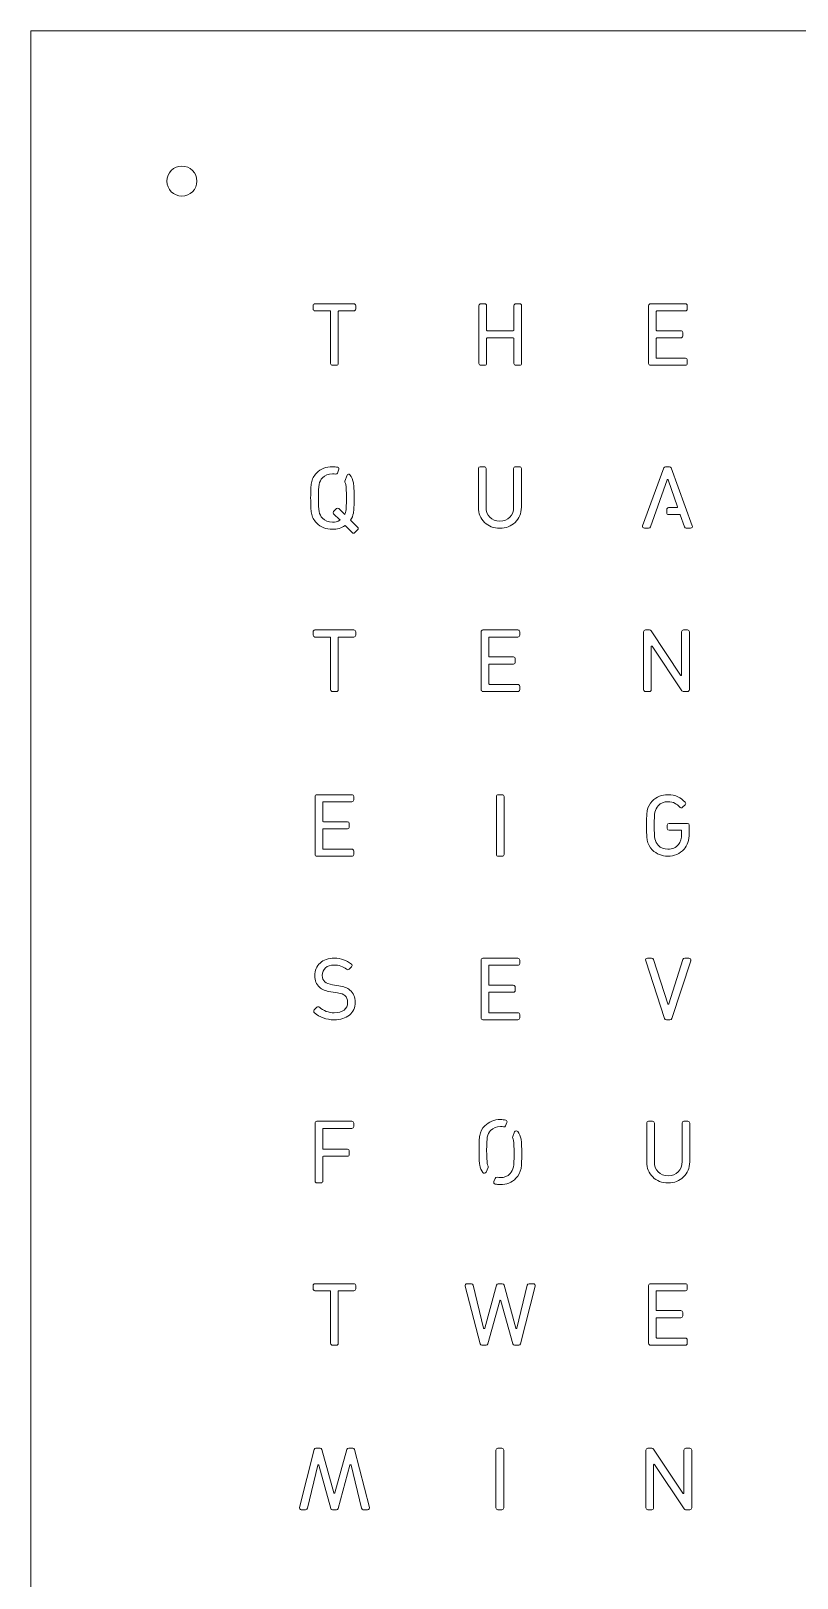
# Model space of a CAD drawing. Header units: millimetres. Extents: x 0 to 620, y 0 to 620.
# Drawn here: x 0 to 152.8, y 311.6 to 620 of the extents above; entities that cross this region are included whole.
import ezdxf

# ---------------------------------------------------------------- set-up
doc = ezdxf.new("R2010")
doc.units = ezdxf.units.MM
doc.header["$MEASUREMENT"] = 0
doc.layers.add('Layer 1', color=7, linetype='Continuous', lineweight=0)

# ---------------------------------------------------------------- blocks, each defined once
blk = doc.blocks.new('Block_5')
at = {"layer": 'Layer 1', "color": 250, "lineweight": 9, "true_color": 0x231f20}
blk.add_open_spline([(97.49, 553.34), (97.49, 553.34), (96.69, 553.34), (96.69, 553.34), (96.48, 553.34), (96.32, 553.5), (96.32, 553.71), (96.32, 553.71), (96.32, 558.71), (96.32, 558.71), (96.32, 558.77), (96.27, 558.81), (96.21, 558.81), (96.21, 558.81), (90.99, 558.81), (90.99, 558.81), (90.93, 558.81), (90.89, 558.77), (90.89, 558.71), (90.89, 558.71), (90.89, 553.71), (90.89, 553.71), (90.89, 553.5), (90.72, 553.34), (90.52, 553.34), (90.52, 553.34), (89.71, 553.34), (89.71, 553.34), (89.51, 553.34), (89.34, 553.5), (89.34, 553.71), (89.34, 553.71), (89.34, 565.23), (89.34, 565.23), (89.34, 565.44), (89.51, 565.6), (89.71, 565.6), (89.71, 565.6), (90.52, 565.6), (90.52, 565.6), (90.72, 565.6), (90.89, 565.44), (90.89, 565.23), (90.89, 565.23), (90.89, 560.33), (90.89, 560.33), (90.89, 560.27), (90.93, 560.23), (90.99, 560.23), (90.99, 560.23), (96.21, 560.23), (96.21, 560.23), (96.27, 560.23), (96.32, 560.27), (96.32, 560.33), (96.32, 560.33), (96.32, 565.23), (96.32, 565.23), (96.32, 565.44), (96.48, 565.6), (96.69, 565.6), (96.69, 565.6), (97.49, 565.6), (97.49, 565.6), (97.7, 565.6), (97.86, 565.44), (97.86, 565.23), (97.86, 565.23), (97.86, 553.71), (97.86, 553.71), (97.86, 553.5), (97.7, 553.34), (97.49, 553.34)], degree=3, knots=[0, 0, 0, 0, 1, 1, 1, 2, 2, 2, 3, 3, 3, 4, 4, 4, 5, 5, 5, 6, 6, 6, 7, 7, 7, 8, 8, 8, 9, 9, 9, 10, 10, 10, 11, 11, 11, 12, 12, 12, 13, 13, 13, 14, 14, 14, 15, 15, 15, 16, 16, 16, 17, 17, 17, 18, 18, 18, 19, 19, 19, 20, 20, 20, 21, 21, 21, 22, 22, 22, 23, 23, 23, 24, 24, 24, 24], dxfattribs=at)
blk = doc.blocks.new('Block_6')
at = {"layer": 'Layer 1', "color": 250, "lineweight": 9, "true_color": 0x231f20}
blk.add_open_spline([(130.53, 553.34), (130.53, 553.34), (123.55, 553.34), (123.55, 553.34), (123.35, 553.34), (123.18, 553.5), (123.18, 553.71), (123.18, 553.71), (123.18, 565.23), (123.18, 565.23), (123.18, 565.44), (123.35, 565.6), (123.55, 565.6), (123.55, 565.6), (130.53, 565.6), (130.53, 565.6), (130.73, 565.6), (130.9, 565.44), (130.9, 565.23), (130.9, 565.23), (130.9, 564.56), (130.9, 564.56), (130.9, 564.36), (130.73, 564.19), (130.53, 564.19), (130.53, 564.19), (124.83, 564.19), (124.83, 564.19), (124.78, 564.19), (124.73, 564.14), (124.73, 564.09), (124.73, 564.09), (124.73, 560.33), (124.73, 560.33), (124.73, 560.27), (124.78, 560.23), (124.83, 560.23), (124.83, 560.23), (129.62, 560.23), (129.62, 560.23), (129.82, 560.23), (129.99, 560.06), (129.99, 559.86), (129.99, 559.86), (129.99, 559.18), (129.99, 559.18), (129.99, 558.98), (129.82, 558.81), (129.62, 558.81), (129.62, 558.81), (124.83, 558.81), (124.83, 558.81), (124.78, 558.81), (124.73, 558.77), (124.73, 558.71), (124.73, 558.71), (124.73, 554.85), (124.73, 554.85), (124.73, 554.8), (124.78, 554.75), (124.83, 554.75), (124.83, 554.75), (130.53, 554.75), (130.53, 554.75), (130.73, 554.75), (130.9, 554.58), (130.9, 554.38), (130.9, 554.38), (130.9, 553.71), (130.9, 553.71), (130.9, 553.5), (130.73, 553.34), (130.53, 553.34)], degree=3, knots=[0, 0, 0, 0, 1, 1, 1, 2, 2, 2, 3, 3, 3, 4, 4, 4, 5, 5, 5, 6, 6, 6, 7, 7, 7, 8, 8, 8, 9, 9, 9, 10, 10, 10, 11, 11, 11, 12, 12, 12, 13, 13, 13, 14, 14, 14, 15, 15, 15, 16, 16, 16, 17, 17, 17, 18, 18, 18, 19, 19, 19, 20, 20, 20, 21, 21, 21, 22, 22, 22, 23, 23, 23, 24, 24, 24, 24], dxfattribs=at)
blk = doc.blocks.new('Block_18')
at = {"layer": 'Layer 1', "color": 250, "lineweight": 9, "true_color": 0x231f20}
blk.add_open_spline([(60.93, 553.34), (60.93, 553.34), (60.13, 553.34), (60.13, 553.34), (59.92, 553.34), (59.76, 553.5), (59.76, 553.71), (59.76, 553.71), (59.76, 564.09), (59.76, 564.09), (59.76, 564.14), (59.71, 564.19), (59.65, 564.19), (59.65, 564.19), (56.65, 564.19), (56.65, 564.19), (56.45, 564.19), (56.28, 564.36), (56.28, 564.56), (56.28, 564.56), (56.28, 565.23), (56.28, 565.23), (56.28, 565.44), (56.45, 565.6), (56.65, 565.6), (56.65, 565.6), (64.4, 565.6), (64.4, 565.6), (64.61, 565.6), (64.77, 565.44), (64.77, 565.23), (64.77, 565.23), (64.77, 564.56), (64.77, 564.56), (64.77, 564.36), (64.61, 564.19), (64.4, 564.19), (64.4, 564.19), (61.41, 564.19), (61.41, 564.19), (61.35, 564.19), (61.3, 564.14), (61.3, 564.09), (61.3, 564.09), (61.3, 553.71), (61.3, 553.71), (61.3, 553.5), (61.14, 553.34), (60.93, 553.34)], degree=3, knots=[0, 0, 0, 0, 1, 1, 1, 2, 2, 2, 3, 3, 3, 4, 4, 4, 5, 5, 5, 6, 6, 6, 7, 7, 7, 8, 8, 8, 9, 9, 9, 10, 10, 10, 11, 11, 11, 12, 12, 12, 13, 13, 13, 14, 14, 14, 15, 15, 15, 16, 16, 16, 16], dxfattribs=at)
blk = doc.blocks.new('Block_21')
at = {"layer": 'Layer 1', "color": 250, "lineweight": 9, "true_color": 0x231f20}
blk.add_open_spline([(97.12, 422.86), (97.12, 422.86), (90.14, 422.86), (90.14, 422.86), (89.94, 422.86), (89.77, 423.03), (89.77, 423.23), (89.77, 423.23), (89.77, 434.76), (89.77, 434.76), (89.77, 434.96), (89.94, 435.13), (90.14, 435.13), (90.14, 435.13), (97.12, 435.13), (97.12, 435.13), (97.32, 435.13), (97.49, 434.96), (97.49, 434.76), (97.49, 434.76), (97.49, 434.09), (97.49, 434.09), (97.49, 433.88), (97.32, 433.72), (97.12, 433.72), (97.12, 433.72), (91.42, 433.72), (91.42, 433.72), (91.37, 433.72), (91.32, 433.67), (91.32, 433.61), (91.32, 433.61), (91.32, 429.86), (91.32, 429.86), (91.32, 429.8), (91.37, 429.75), (91.42, 429.75), (91.42, 429.75), (96.21, 429.75), (96.21, 429.75), (96.41, 429.75), (96.58, 429.59), (96.58, 429.38), (96.58, 429.38), (96.58, 428.71), (96.58, 428.71), (96.58, 428.51), (96.41, 428.34), (96.21, 428.34), (96.21, 428.34), (91.42, 428.34), (91.42, 428.34), (91.37, 428.34), (91.32, 428.29), (91.32, 428.24), (91.32, 428.24), (91.32, 424.38), (91.32, 424.38), (91.32, 424.32), (91.37, 424.27), (91.42, 424.27), (91.42, 424.27), (97.12, 424.27), (97.12, 424.27), (97.32, 424.27), (97.49, 424.11), (97.49, 423.9), (97.49, 423.9), (97.49, 423.23), (97.49, 423.23), (97.49, 423.03), (97.32, 422.86), (97.12, 422.86)], degree=3, knots=[0, 0, 0, 0, 1, 1, 1, 2, 2, 2, 3, 3, 3, 4, 4, 4, 5, 5, 5, 6, 6, 6, 7, 7, 7, 8, 8, 8, 9, 9, 9, 10, 10, 10, 11, 11, 11, 12, 12, 12, 13, 13, 13, 14, 14, 14, 15, 15, 15, 16, 16, 16, 17, 17, 17, 18, 18, 18, 19, 19, 19, 20, 20, 20, 21, 21, 21, 22, 22, 22, 23, 23, 23, 24, 24, 24, 24], dxfattribs=at)
blk = doc.blocks.new('Block_22')
at = {"layer": 'Layer 1', "color": 250, "lineweight": 9, "true_color": 0x231f20}
for points, knots in [([(127.45, 422.86), (127.45, 422.86), (126.74, 422.86), (126.74, 422.86), (126.58, 422.86), (126.44, 422.97), (126.39, 423.12), (126.39, 423.12), (122.61, 434.64), (122.61, 434.64), (122.57, 434.76), (122.59, 434.88), (122.66, 434.98), (122.73, 435.07), (122.84, 435.13), (122.96, 435.13), (122.96, 435.13), (123.8, 435.13), (123.8, 435.13), (123.97, 435.13), (124.11, 435.02), (124.16, 434.87), (124.16, 434.87), (127, 426.03), (127, 426.03), (127.02, 425.96), (127.08, 425.96), (127.1, 425.96), (127.11, 425.96), (127.17, 425.96), (127.2, 426.03), (127.2, 426.03), (130.03, 434.87), (130.03, 434.87), (130.08, 435.02), (130.23, 435.13), (130.39, 435.13), (130.39, 435.13), (131.23, 435.13), (131.23, 435.13), (131.35, 435.13), (131.46, 435.07), (131.53, 434.98), (131.6, 434.88), (131.62, 434.76), (131.58, 434.64), (131.58, 434.64), (131.58, 434.64), (131.58, 434.64), (131.58, 434.64), (127.8, 423.12), (127.8, 423.12), (127.75, 422.97), (127.61, 422.86), (127.45, 422.86)], [0, 0, 0, 0, 1, 1, 1, 2, 2, 2, 3, 3, 3, 4, 4, 4, 5, 5, 5, 6, 6, 6, 7, 7, 7, 8, 8, 8, 9, 9, 9, 10, 10, 10, 11, 11, 11, 12, 12, 12, 13, 13, 13, 14, 14, 14, 15, 15, 15, 16, 16, 16, 17, 17, 17, 18, 18, 18, 18]), ([(131.46, 434.68), (131.46, 434.68), (131.46, 434.68), (131.46, 434.68), (131.46, 434.68), (131.46, 434.68), (131.46, 434.68)], [0, 0, 0, 0, 1, 1, 1, 2, 2, 2, 2])]:
    blk.add_open_spline(points, degree=3, knots=knots, dxfattribs=at)
blk = doc.blocks.new('Block_34')
at = {"layer": 'Layer 1', "color": 250, "lineweight": 9, "true_color": 0x231f20}
blk.add_open_spline([(60.46, 422.86), (58.87, 422.86), (57.54, 423.34), (56.5, 424.29), (56.43, 424.36), (56.39, 424.45), (56.39, 424.55), (56.38, 424.65), (56.42, 424.75), (56.49, 424.82), (56.49, 424.82), (57.03, 425.35), (57.03, 425.35), (57.16, 425.49), (57.39, 425.49), (57.53, 425.36), (58.34, 424.63), (59.33, 424.26), (60.5, 424.26), (61.32, 424.26), (61.98, 424.44), (62.45, 424.81), (62.92, 425.17), (63.15, 425.66), (63.15, 426.31), (63.15, 426.92), (62.97, 427.38), (62.63, 427.69), (62.35, 427.93), (61.86, 428.11), (61.15, 428.22), (61.15, 428.22), (59.78, 428.43), (59.78, 428.43), (58.82, 428.58), (58.06, 428.89), (57.54, 429.36), (56.92, 429.92), (56.6, 430.69), (56.6, 431.66), (56.6, 432.7), (56.96, 433.55), (57.66, 434.18), (58.37, 434.81), (59.32, 435.13), (60.51, 435.13), (61.83, 435.13), (62.97, 434.74), (63.91, 433.97), (64, 433.91), (64.04, 433.81), (64.05, 433.71), (64.05, 433.61), (64.01, 433.5), (63.94, 433.43), (63.94, 433.43), (63.46, 432.95), (63.46, 432.95), (63.33, 432.82), (63.11, 432.81), (62.97, 432.93), (62.28, 433.49), (61.44, 433.77), (60.46, 433.77), (59.73, 433.77), (59.14, 433.58), (58.73, 433.21), (58.31, 432.83), (58.11, 432.34), (58.11, 431.71), (58.11, 431.15), (58.27, 430.74), (58.61, 430.45), (58.95, 430.15), (59.46, 429.94), (60.12, 429.84), (60.12, 429.84), (61.41, 429.64), (61.41, 429.64), (62.39, 429.49), (63.14, 429.2), (63.63, 428.78), (64.32, 428.19), (64.67, 427.37), (64.67, 426.34), (64.67, 425.28), (64.28, 424.42), (63.51, 423.8), (62.75, 423.18), (61.73, 422.86), (60.46, 422.86)], degree=3, knots=[0, 0, 0, 0, 1, 1, 1, 2, 2, 2, 3, 3, 3, 4, 4, 4, 5, 5, 5, 6, 6, 6, 7, 7, 7, 8, 8, 8, 9, 9, 9, 10, 10, 10, 11, 11, 11, 12, 12, 12, 13, 13, 13, 14, 14, 14, 15, 15, 15, 16, 16, 16, 17, 17, 17, 18, 18, 18, 19, 19, 19, 20, 20, 20, 21, 21, 21, 22, 22, 22, 23, 23, 23, 24, 24, 24, 25, 25, 25, 26, 26, 26, 27, 27, 27, 28, 28, 28, 29, 29, 29, 30, 30, 30, 30], dxfattribs=at)
blk = doc.blocks.new('Block_38')
at = {"layer": 'Layer 1', "color": 250, "lineweight": 9, "true_color": 0x231f20}
blk.add_open_spline([(90.45, 392.25), (90.33, 392.25), (90.22, 392.31), (90.15, 392.41), (89.83, 392.84), (89.61, 393.34), (89.51, 393.9), (89.41, 394.41), (89.37, 395.37), (89.37, 396.84), (89.37, 398.31), (89.41, 399.27), (89.5, 399.78), (89.65, 400.53), (89.99, 401.18), (90.52, 401.71), (91.36, 402.54), (92.41, 402.97), (93.63, 402.97), (94, 402.97), (94.36, 402.93), (94.69, 402.85), (94.79, 402.83), (94.88, 402.76), (94.93, 402.67), (94.98, 402.57), (94.98, 402.46), (94.94, 402.36), (94.94, 402.36), (94.67, 401.73), (94.67, 401.73), (94.61, 401.56), (94.44, 401.47), (94.26, 401.51), (94.06, 401.56), (93.85, 401.58), (93.63, 401.58), (92.86, 401.58), (92.21, 401.31), (91.69, 400.77), (91.35, 400.43), (91.13, 399.99), (91.02, 399.46), (90.94, 399), (90.89, 398.12), (90.89, 396.84), (90.89, 395.56), (90.94, 394.67), (91.02, 394.21), (91.06, 394.03), (91.11, 393.85), (91.18, 393.69), (91.22, 393.6), (91.22, 393.5), (91.18, 393.41), (91.18, 393.41), (90.79, 392.48), (90.79, 392.48), (90.74, 392.35), (90.63, 392.27), (90.49, 392.26), (90.48, 392.25), (90.46, 392.25), (90.45, 392.25)], degree=3, knots=[0, 0, 0, 0, 1, 1, 1, 2, 2, 2, 3, 3, 3, 4, 4, 4, 5, 5, 5, 6, 6, 6, 7, 7, 7, 8, 8, 8, 9, 9, 9, 10, 10, 10, 11, 11, 11, 12, 12, 12, 13, 13, 13, 14, 14, 14, 15, 15, 15, 16, 16, 16, 17, 17, 17, 18, 18, 18, 19, 19, 19, 20, 20, 20, 21, 21, 21, 21], dxfattribs=at)
blk = doc.blocks.new('Block_39')
at = {"layer": 'Layer 1', "color": 250, "lineweight": 9, "true_color": 0x231f20}
blk.add_open_spline([(93.63, 390), (93.26, 390), (92.9, 390.04), (92.57, 390.12), (92.47, 390.14), (92.38, 390.21), (92.33, 390.3), (92.28, 390.4), (92.28, 390.51), (92.32, 390.61), (92.32, 390.61), (92.58, 391.25), (92.58, 391.25), (92.65, 391.41), (92.83, 391.5), (93, 391.46), (93.2, 391.41), (93.41, 391.39), (93.63, 391.39), (94.4, 391.39), (95.05, 391.66), (95.57, 392.2), (95.91, 392.54), (96.13, 392.98), (96.23, 393.51), (96.32, 393.97), (96.36, 394.85), (96.36, 396.13), (96.36, 397.41), (96.32, 398.3), (96.23, 398.76), (96.2, 398.94), (96.15, 399.12), (96.08, 399.28), (96.04, 399.37), (96.04, 399.47), (96.08, 399.56), (96.08, 399.56), (96.47, 400.49), (96.47, 400.49), (96.52, 400.62), (96.63, 400.7), (96.77, 400.71), (96.9, 400.73), (97.03, 400.67), (97.11, 400.56), (97.43, 400.13), (97.64, 399.63), (97.75, 399.08), (97.75, 399.07), (97.75, 399.07), (97.75, 399.07), (97.84, 398.57), (97.89, 397.58), (97.89, 396.13), (97.89, 394.68), (97.84, 393.7), (97.75, 393.19), (97.61, 392.44), (97.26, 391.79), (96.74, 391.27), (95.9, 390.43), (94.85, 390), (93.63, 390)], degree=3, knots=[0, 0, 0, 0, 1, 1, 1, 2, 2, 2, 3, 3, 3, 4, 4, 4, 5, 5, 5, 6, 6, 6, 7, 7, 7, 8, 8, 8, 9, 9, 9, 10, 10, 10, 11, 11, 11, 12, 12, 12, 13, 13, 13, 14, 14, 14, 15, 15, 15, 16, 16, 16, 17, 17, 17, 18, 18, 18, 19, 19, 19, 20, 20, 20, 21, 21, 21, 21], dxfattribs=at)
blk = doc.blocks.new('Block_37')
at = {"layer": 'Layer 1'}
for name in ['Block_38', 'Block_39']:
    blk.add_blockref(name, (0, 0), dxfattribs=at)
blk = doc.blocks.new('Block_40')
at = {"layer": 'Layer 1', "color": 250, "lineweight": 9, "true_color": 0x231f20}
blk.add_open_spline([(127.09, 390.35), (125.85, 390.35), (124.82, 390.75), (124.02, 391.52), (123.22, 392.29), (122.81, 393.3), (122.81, 394.51), (122.81, 394.51), (122.81, 402.25), (122.81, 402.25), (122.81, 402.45), (122.97, 402.62), (123.18, 402.62), (123.18, 402.62), (123.98, 402.62), (123.98, 402.62), (124.18, 402.62), (124.34, 402.45), (124.34, 402.25), (124.34, 402.25), (124.34, 394.61), (124.34, 394.61), (124.34, 393.75), (124.6, 393.05), (125.09, 392.53), (125.59, 392.02), (126.26, 391.75), (127.09, 391.75), (127.91, 391.75), (128.59, 392.02), (129.09, 392.53), (129.59, 393.05), (129.85, 393.75), (129.85, 394.61), (129.85, 394.61), (129.85, 402.25), (129.85, 402.25), (129.85, 402.45), (130.01, 402.62), (130.21, 402.62), (130.21, 402.62), (131.01, 402.62), (131.01, 402.62), (131.22, 402.62), (131.38, 402.45), (131.38, 402.25), (131.38, 402.25), (131.38, 394.51), (131.38, 394.51), (131.38, 393.3), (130.97, 392.29), (130.16, 391.52), (129.35, 390.75), (128.32, 390.35), (127.09, 390.35)], degree=3, knots=[0, 0, 0, 0, 1, 1, 1, 2, 2, 2, 3, 3, 3, 4, 4, 4, 5, 5, 5, 6, 6, 6, 7, 7, 7, 8, 8, 8, 9, 9, 9, 10, 10, 10, 11, 11, 11, 12, 12, 12, 13, 13, 13, 14, 14, 14, 15, 15, 15, 16, 16, 16, 17, 17, 17, 18, 18, 18, 18], dxfattribs=at)
blk = doc.blocks.new('Block_52')
at = {"layer": 'Layer 1', "color": 250, "lineweight": 9, "true_color": 0x231f20}
blk.add_open_spline([(57.85, 390.35), (57.85, 390.35), (57.04, 390.35), (57.04, 390.35), (56.84, 390.35), (56.67, 390.52), (56.67, 390.72), (56.67, 390.72), (56.67, 402.25), (56.67, 402.25), (56.67, 402.45), (56.84, 402.62), (57.04, 402.62), (57.04, 402.62), (64.02, 402.62), (64.02, 402.62), (64.22, 402.62), (64.39, 402.45), (64.39, 402.25), (64.39, 402.25), (64.39, 401.58), (64.39, 401.58), (64.39, 401.37), (64.22, 401.21), (64.02, 401.21), (64.02, 401.21), (58.32, 401.21), (58.32, 401.21), (58.26, 401.21), (58.22, 401.16), (58.22, 401.1), (58.22, 401.1), (58.22, 397.16), (58.22, 397.16), (58.22, 397.1), (58.26, 397.06), (58.32, 397.06), (58.32, 397.06), (63.11, 397.06), (63.11, 397.06), (63.31, 397.06), (63.48, 396.89), (63.48, 396.69), (63.48, 396.69), (63.48, 396.02), (63.48, 396.02), (63.48, 395.81), (63.31, 395.65), (63.11, 395.65), (63.11, 395.65), (58.32, 395.65), (58.32, 395.65), (58.26, 395.65), (58.22, 395.6), (58.22, 395.54), (58.22, 395.54), (58.22, 390.72), (58.22, 390.72), (58.22, 390.52), (58.05, 390.35), (57.85, 390.35)], degree=3, knots=[0, 0, 0, 0, 1, 1, 1, 2, 2, 2, 3, 3, 3, 4, 4, 4, 5, 5, 5, 6, 6, 6, 7, 7, 7, 8, 8, 8, 9, 9, 9, 10, 10, 10, 11, 11, 11, 12, 12, 12, 13, 13, 13, 14, 14, 14, 15, 15, 15, 16, 16, 16, 17, 17, 17, 18, 18, 18, 19, 19, 19, 20, 20, 20, 20], dxfattribs=at)
blk = doc.blocks.new('Block_55')
at = {"layer": 'Layer 1', "color": 250, "lineweight": 9, "true_color": 0x231f20}
blk.add_open_spline([(97.28, 357.98), (97.28, 357.98), (96.45, 357.98), (96.45, 357.98), (96.28, 357.98), (96.13, 358.09), (96.09, 358.25), (96.09, 358.25), (93.7, 366.86), (93.7, 366.86), (93.68, 366.93), (93.62, 366.93), (93.6, 366.93), (93.58, 366.93), (93.52, 366.93), (93.5, 366.86), (93.5, 366.86), (91.11, 358.25), (91.11, 358.25), (91.07, 358.09), (90.92, 357.98), (90.76, 357.98), (90.76, 357.98), (89.93, 357.98), (89.93, 357.98), (89.76, 357.98), (89.61, 358.09), (89.57, 358.26), (89.57, 358.26), (86.62, 369.78), (86.62, 369.78), (86.59, 369.89), (86.62, 370.01), (86.69, 370.1), (86.76, 370.19), (86.87, 370.24), (86.98, 370.24), (86.98, 370.24), (87.85, 370.24), (87.85, 370.24), (88.02, 370.24), (88.17, 370.13), (88.21, 369.96), (88.21, 369.96), (90.29, 361.36), (90.29, 361.36), (90.31, 361.29), (90.37, 361.28), (90.4, 361.28), (90.42, 361.28), (90.48, 361.29), (90.5, 361.36), (90.5, 361.36), (92.85, 369.97), (92.85, 369.97), (92.9, 370.13), (93.04, 370.24), (93.21, 370.24), (93.21, 370.24), (93.99, 370.24), (93.99, 370.24), (94.16, 370.24), (94.31, 370.13), (94.35, 369.97), (94.35, 369.97), (96.71, 361.36), (96.71, 361.36), (96.73, 361.29), (96.8, 361.28), (96.81, 361.28), (96.83, 361.28), (96.89, 361.29), (96.91, 361.36), (96.91, 361.36), (98.99, 369.96), (98.99, 369.96), (99.03, 370.13), (99.18, 370.24), (99.35, 370.24), (99.35, 370.24), (100.22, 370.24), (100.22, 370.24), (100.34, 370.24), (100.44, 370.19), (100.52, 370.1), (100.59, 370.01), (100.61, 369.89), (100.58, 369.78), (100.58, 369.78), (97.64, 358.26), (97.64, 358.26), (97.59, 358.09), (97.45, 357.98), (97.28, 357.98)], degree=3, knots=[0, 0, 0, 0, 1, 1, 1, 2, 2, 2, 3, 3, 3, 4, 4, 4, 5, 5, 5, 6, 6, 6, 7, 7, 7, 8, 8, 8, 9, 9, 9, 10, 10, 10, 11, 11, 11, 12, 12, 12, 13, 13, 13, 14, 14, 14, 15, 15, 15, 16, 16, 16, 17, 17, 17, 18, 18, 18, 19, 19, 19, 20, 20, 20, 21, 21, 21, 22, 22, 22, 23, 23, 23, 24, 24, 24, 25, 25, 25, 26, 26, 26, 27, 27, 27, 28, 28, 28, 29, 29, 29, 30, 30, 30, 31, 31, 31, 31], dxfattribs=at)
blk = doc.blocks.new('Block_56')
at = {"layer": 'Layer 1', "color": 250, "lineweight": 9, "true_color": 0x231f20}
blk.add_open_spline([(130.53, 357.98), (130.53, 357.98), (123.55, 357.98), (123.55, 357.98), (123.35, 357.98), (123.18, 358.15), (123.18, 358.35), (123.18, 358.35), (123.18, 369.87), (123.18, 369.87), (123.18, 370.08), (123.35, 370.24), (123.55, 370.24), (123.55, 370.24), (130.53, 370.24), (130.53, 370.24), (130.73, 370.24), (130.9, 370.08), (130.9, 369.87), (130.9, 369.87), (130.9, 369.2), (130.9, 369.2), (130.9, 369), (130.73, 368.83), (130.53, 368.83), (130.53, 368.83), (124.83, 368.83), (124.83, 368.83), (124.78, 368.83), (124.73, 368.79), (124.73, 368.73), (124.73, 368.73), (124.73, 364.97), (124.73, 364.97), (124.73, 364.91), (124.78, 364.87), (124.83, 364.87), (124.83, 364.87), (129.62, 364.87), (129.62, 364.87), (129.82, 364.87), (129.99, 364.7), (129.99, 364.5), (129.99, 364.5), (129.99, 363.83), (129.99, 363.83), (129.99, 363.62), (129.82, 363.46), (129.62, 363.46), (129.62, 363.46), (124.83, 363.46), (124.83, 363.46), (124.78, 363.46), (124.73, 363.41), (124.73, 363.35), (124.73, 363.35), (124.73, 359.49), (124.73, 359.49), (124.73, 359.44), (124.78, 359.39), (124.83, 359.39), (124.83, 359.39), (130.53, 359.39), (130.53, 359.39), (130.73, 359.39), (130.9, 359.22), (130.9, 359.02), (130.9, 359.02), (130.9, 358.35), (130.9, 358.35), (130.9, 358.15), (130.73, 357.98), (130.53, 357.98)], degree=3, knots=[0, 0, 0, 0, 1, 1, 1, 2, 2, 2, 3, 3, 3, 4, 4, 4, 5, 5, 5, 6, 6, 6, 7, 7, 7, 8, 8, 8, 9, 9, 9, 10, 10, 10, 11, 11, 11, 12, 12, 12, 13, 13, 13, 14, 14, 14, 15, 15, 15, 16, 16, 16, 17, 17, 17, 18, 18, 18, 19, 19, 19, 20, 20, 20, 21, 21, 21, 22, 22, 22, 23, 23, 23, 24, 24, 24, 24], dxfattribs=at)
blk = doc.blocks.new('Block_68')
at = {"layer": 'Layer 1', "color": 250, "lineweight": 9, "true_color": 0x231f20}
blk.add_open_spline([(60.93, 357.98), (60.93, 357.98), (60.13, 357.98), (60.13, 357.98), (59.92, 357.98), (59.76, 358.15), (59.76, 358.35), (59.76, 358.35), (59.76, 368.73), (59.76, 368.73), (59.76, 368.79), (59.71, 368.83), (59.65, 368.83), (59.65, 368.83), (56.65, 368.83), (56.65, 368.83), (56.45, 368.83), (56.28, 369), (56.28, 369.2), (56.28, 369.2), (56.28, 369.87), (56.28, 369.87), (56.28, 370.08), (56.45, 370.24), (56.65, 370.24), (56.65, 370.24), (64.4, 370.24), (64.4, 370.24), (64.61, 370.24), (64.77, 370.08), (64.77, 369.87), (64.77, 369.87), (64.77, 369.2), (64.77, 369.2), (64.77, 369), (64.61, 368.83), (64.4, 368.83), (64.4, 368.83), (61.41, 368.83), (61.41, 368.83), (61.35, 368.83), (61.3, 368.79), (61.3, 368.73), (61.3, 368.73), (61.3, 358.35), (61.3, 358.35), (61.3, 358.15), (61.14, 357.98), (60.93, 357.98)], degree=3, knots=[0, 0, 0, 0, 1, 1, 1, 2, 2, 2, 3, 3, 3, 4, 4, 4, 5, 5, 5, 6, 6, 6, 7, 7, 7, 8, 8, 8, 9, 9, 9, 10, 10, 10, 11, 11, 11, 12, 12, 12, 13, 13, 13, 14, 14, 14, 15, 15, 15, 16, 16, 16, 16], dxfattribs=at)
blk = doc.blocks.new('Block_87')
at = {"layer": 'Layer 1', "color": 250, "lineweight": 9, "true_color": 0x231f20}
blk.add_open_spline([(93.93, 325.18), (93.93, 325.18), (93.12, 325.18), (93.12, 325.18), (92.92, 325.18), (92.75, 325.35), (92.75, 325.55), (92.75, 325.55), (92.75, 337.08), (92.75, 337.08), (92.75, 337.28), (92.92, 337.45), (93.12, 337.45), (93.12, 337.45), (93.93, 337.45), (93.93, 337.45), (94.13, 337.45), (94.3, 337.28), (94.3, 337.08), (94.3, 337.08), (94.3, 325.55), (94.3, 325.55), (94.3, 325.35), (94.13, 325.18), (93.93, 325.18)], degree=3, knots=[0, 0, 0, 0, 1, 1, 1, 2, 2, 2, 3, 3, 3, 4, 4, 4, 5, 5, 5, 6, 6, 6, 7, 7, 7, 8, 8, 8, 8], dxfattribs=at)
blk = doc.blocks.new('Block_88')
at = {"layer": 'Layer 1', "color": 250, "lineweight": 9, "true_color": 0x231f20}
blk.add_open_spline([(131.41, 325.18), (131.41, 325.18), (130.56, 325.18), (130.56, 325.18), (130.43, 325.18), (130.32, 325.25), (130.25, 325.35), (130.25, 325.35), (124.38, 334.21), (124.38, 334.21), (124.34, 334.27), (124.28, 334.26), (124.27, 334.25), (124.25, 334.25), (124.19, 334.22), (124.19, 334.15), (124.19, 334.15), (124.19, 325.55), (124.19, 325.55), (124.19, 325.35), (124.03, 325.18), (123.82, 325.18), (123.82, 325.18), (123.02, 325.18), (123.02, 325.18), (122.81, 325.18), (122.65, 325.35), (122.65, 325.55), (122.65, 325.55), (122.65, 337.08), (122.65, 337.08), (122.65, 337.28), (122.81, 337.45), (123.02, 337.45), (123.02, 337.45), (123.86, 337.45), (123.86, 337.45), (123.99, 337.45), (124.1, 337.39), (124.17, 337.28), (124.17, 337.28), (130.04, 328.46), (130.04, 328.46), (130.08, 328.39), (130.14, 328.41), (130.16, 328.41), (130.17, 328.42), (130.23, 328.44), (130.23, 328.51), (130.23, 328.51), (130.23, 337.08), (130.23, 337.08), (130.23, 337.28), (130.4, 337.45), (130.6, 337.45), (130.6, 337.45), (131.41, 337.45), (131.41, 337.45), (131.61, 337.45), (131.78, 337.28), (131.78, 337.08), (131.78, 337.08), (131.78, 325.55), (131.78, 325.55), (131.78, 325.35), (131.61, 325.18), (131.41, 325.18)], degree=3, knots=[0, 0, 0, 0, 1, 1, 1, 2, 2, 2, 3, 3, 3, 4, 4, 4, 5, 5, 5, 6, 6, 6, 7, 7, 7, 8, 8, 8, 9, 9, 9, 10, 10, 10, 11, 11, 11, 12, 12, 12, 13, 13, 13, 14, 14, 14, 15, 15, 15, 16, 16, 16, 17, 17, 17, 18, 18, 18, 19, 19, 19, 20, 20, 20, 21, 21, 21, 22, 22, 22, 22], dxfattribs=at)
blk = doc.blocks.new('Block_104')
at = {"layer": 'Layer 1', "color": 250, "lineweight": 9, "true_color": 0x231f20}
blk.add_open_spline([(67.15, 325.18), (67.15, 325.18), (66.28, 325.18), (66.28, 325.18), (66.11, 325.18), (65.96, 325.3), (65.92, 325.47), (65.92, 325.47), (63.84, 334.06), (63.84, 334.06), (63.82, 334.14), (63.75, 334.14), (63.73, 334.14), (63.71, 334.14), (63.65, 334.14), (63.63, 334.07), (63.63, 334.07), (61.28, 325.46), (61.28, 325.46), (61.23, 325.3), (61.09, 325.18), (60.92, 325.18), (60.92, 325.18), (60.14, 325.18), (60.14, 325.18), (59.97, 325.18), (59.82, 325.3), (59.78, 325.46), (59.78, 325.46), (57.43, 334.07), (57.43, 334.07), (57.41, 334.14), (57.34, 334.15), (57.32, 334.14), (57.3, 334.14), (57.24, 334.14), (57.22, 334.06), (57.22, 334.06), (55.14, 325.47), (55.14, 325.47), (55.1, 325.3), (54.95, 325.18), (54.78, 325.18), (54.78, 325.18), (53.91, 325.18), (53.91, 325.18), (53.79, 325.18), (53.69, 325.24), (53.62, 325.33), (53.55, 325.42), (53.52, 325.53), (53.55, 325.65), (53.55, 325.65), (56.5, 337.17), (56.5, 337.17), (56.54, 337.33), (56.68, 337.45), (56.85, 337.45), (56.85, 337.45), (57.69, 337.45), (57.69, 337.45), (57.85, 337.45), (58, 337.34), (58.04, 337.18), (58.04, 337.18), (60.43, 328.57), (60.43, 328.57), (60.45, 328.5), (60.51, 328.49), (60.53, 328.49), (60.55, 328.49), (60.61, 328.5), (60.63, 328.57), (60.63, 328.57), (63.02, 337.18), (63.02, 337.18), (63.06, 337.34), (63.21, 337.45), (63.37, 337.45), (63.37, 337.45), (64.2, 337.45), (64.2, 337.45), (64.37, 337.45), (64.52, 337.33), (64.56, 337.17), (64.56, 337.17), (67.51, 325.65), (67.51, 325.65), (67.54, 325.53), (67.51, 325.42), (67.44, 325.33), (67.37, 325.24), (67.27, 325.18), (67.15, 325.18)], degree=3, knots=[0, 0, 0, 0, 1, 1, 1, 2, 2, 2, 3, 3, 3, 4, 4, 4, 5, 5, 5, 6, 6, 6, 7, 7, 7, 8, 8, 8, 9, 9, 9, 10, 10, 10, 11, 11, 11, 12, 12, 12, 13, 13, 13, 14, 14, 14, 15, 15, 15, 16, 16, 16, 17, 17, 17, 18, 18, 18, 19, 19, 19, 20, 20, 20, 21, 21, 21, 22, 22, 22, 23, 23, 23, 24, 24, 24, 25, 25, 25, 26, 26, 26, 27, 27, 27, 28, 28, 28, 29, 29, 29, 30, 30, 30, 31, 31, 31, 31], dxfattribs=at)
blk = doc.blocks.new('Block_107')
at = {"layer": 'Layer 1', "color": 250, "lineweight": 9, "true_color": 0x231f20}
blk.add_open_spline([(93.51, 520.87), (92.28, 520.87), (91.25, 521.26), (90.45, 522.03), (89.64, 522.81), (89.24, 523.81), (89.24, 525.03), (89.24, 525.03), (89.24, 532.76), (89.24, 532.76), (89.24, 532.97), (89.4, 533.13), (89.6, 533.13), (89.6, 533.13), (90.4, 533.13), (90.4, 533.13), (90.61, 533.13), (90.77, 532.97), (90.77, 532.76), (90.77, 532.76), (90.77, 525.13), (90.77, 525.13), (90.77, 524.26), (91.02, 523.56), (91.52, 523.05), (92.02, 522.53), (92.69, 522.27), (93.51, 522.27), (94.34, 522.27), (95.02, 522.53), (95.52, 523.05), (96.02, 523.56), (96.27, 524.26), (96.27, 525.13), (96.27, 525.13), (96.27, 532.76), (96.27, 532.76), (96.27, 532.97), (96.44, 533.13), (96.64, 533.13), (96.64, 533.13), (97.44, 533.13), (97.44, 533.13), (97.64, 533.13), (97.81, 532.97), (97.81, 532.76), (97.81, 532.76), (97.81, 525.03), (97.81, 525.03), (97.81, 523.81), (97.4, 522.81), (96.59, 522.03), (95.78, 521.26), (94.75, 520.87), (93.51, 520.87)], degree=3, knots=[0, 0, 0, 0, 1, 1, 1, 2, 2, 2, 3, 3, 3, 4, 4, 4, 5, 5, 5, 6, 6, 6, 7, 7, 7, 8, 8, 8, 9, 9, 9, 10, 10, 10, 11, 11, 11, 12, 12, 12, 13, 13, 13, 14, 14, 14, 15, 15, 15, 16, 16, 16, 17, 17, 17, 18, 18, 18, 18], dxfattribs=at)
blk = doc.blocks.new('Block_108')
at = {"layer": 'Layer 1', "color": 250, "lineweight": 9, "true_color": 0x231f20}
blk.add_open_spline([(131.55, 520.87), (131.55, 520.87), (130.7, 520.87), (130.7, 520.87), (130.54, 520.87), (130.4, 520.97), (130.35, 521.11), (130.35, 521.11), (129.5, 523.51), (129.5, 523.51), (129.49, 523.55), (129.45, 523.58), (129.4, 523.58), (129.4, 523.58), (127.19, 523.58), (127.19, 523.58), (127.09, 523.58), (126.99, 523.62), (126.92, 523.69), (126.85, 523.76), (126.82, 523.85), (126.82, 523.95), (126.82, 523.95), (126.82, 524.59), (126.82, 524.59), (126.82, 524.79), (126.99, 524.96), (127.19, 524.96), (127.19, 524.96), (128.86, 524.96), (128.86, 524.96), (128.9, 524.96), (128.93, 524.97), (128.95, 525), (128.97, 525.03), (128.97, 525.06), (128.96, 525.1), (128.96, 525.1), (127.07, 530.48), (127.07, 530.48), (127.05, 530.55), (126.98, 530.56), (126.97, 530.55), (126.95, 530.55), (126.9, 530.55), (126.87, 530.48), (126.87, 530.48), (123.55, 521.11), (123.55, 521.11), (123.49, 520.96), (123.35, 520.87), (123.2, 520.87), (123.2, 520.87), (122.34, 520.87), (122.34, 520.87), (122.22, 520.87), (122.11, 520.93), (122.04, 521.02), (121.97, 521.12), (121.95, 521.25), (121.99, 521.36), (121.99, 521.36), (126.24, 532.89), (126.24, 532.89), (126.29, 533.03), (126.43, 533.13), (126.58, 533.13), (126.58, 533.13), (127.33, 533.13), (127.33, 533.13), (127.48, 533.13), (127.62, 533.03), (127.68, 532.89), (127.68, 532.89), (131.9, 521.36), (131.9, 521.36), (131.94, 521.25), (131.93, 521.12), (131.86, 521.02), (131.79, 520.93), (131.68, 520.87), (131.55, 520.87)], degree=3, knots=[0, 0, 0, 0, 1, 1, 1, 2, 2, 2, 3, 3, 3, 4, 4, 4, 5, 5, 5, 6, 6, 6, 7, 7, 7, 8, 8, 8, 9, 9, 9, 10, 10, 10, 11, 11, 11, 12, 12, 12, 13, 13, 13, 14, 14, 14, 15, 15, 15, 16, 16, 16, 17, 17, 17, 18, 18, 18, 19, 19, 19, 20, 20, 20, 21, 21, 21, 22, 22, 22, 23, 23, 23, 24, 24, 24, 25, 25, 25, 26, 26, 26, 27, 27, 27, 27], dxfattribs=at)
blk = doc.blocks.new('Block_122')
at = {"layer": 'Layer 1', "color": 250, "lineweight": 9, "true_color": 0x231f20}
blk.add_open_spline([(64.34, 519.87), (64.26, 519.87), (64.19, 519.89), (64.13, 519.95), (64.13, 519.95), (62.69, 521.4), (62.69, 521.4), (62.68, 521.41), (62.66, 521.41), (62.65, 521.4), (61.92, 520.9), (61.07, 520.64), (60.13, 520.64), (58.88, 520.64), (57.82, 521.07), (56.96, 521.93), (56.43, 522.46), (56.08, 523.12), (55.93, 523.89), (55.84, 524.4), (55.79, 525.41), (55.79, 526.89), (55.79, 528.36), (55.84, 529.37), (55.93, 529.88), (56.08, 530.65), (56.43, 531.31), (56.96, 531.84), (57.82, 532.7), (58.88, 533.13), (60.13, 533.13), (60.5, 533.13), (60.87, 533.09), (61.22, 533.01), (61.3, 532.99), (61.37, 532.94), (61.41, 532.86), (61.45, 532.79), (61.45, 532.7), (61.42, 532.62), (61.42, 532.62), (61.12, 531.83), (61.12, 531.83), (61.07, 531.69), (60.93, 531.61), (60.78, 531.65), (60.57, 531.69), (60.35, 531.72), (60.13, 531.72), (59.35, 531.72), (58.68, 531.44), (58.15, 530.9), (57.81, 530.55), (57.58, 530.1), (57.47, 529.56), (57.38, 529.09), (57.34, 528.19), (57.34, 526.89), (57.34, 525.58), (57.38, 524.68), (57.47, 524.21), (57.58, 523.68), (57.8, 523.23), (58.15, 522.87), (58.68, 522.33), (59.35, 522.05), (60.13, 522.05), (60.67, 522.05), (61.16, 522.19), (61.58, 522.45), (61.58, 522.45), (61.68, 522.59), (61.68, 522.59), (61.68, 522.59), (61.58, 522.5), (61.58, 522.5), (61.58, 522.5), (60.33, 523.75), (60.33, 523.75), (60.22, 523.87), (60.22, 524.05), (60.33, 524.17), (60.33, 524.17), (60.96, 524.8), (60.96, 524.8), (61.08, 524.92), (61.27, 524.92), (61.38, 524.8), (61.38, 524.8), (62.56, 523.63), (62.56, 523.63), (62.59, 523.62), (62.6, 523.62), (62.61, 523.64), (62.69, 523.82), (62.74, 524.01), (62.78, 524.21), (62.87, 524.68), (62.92, 525.58), (62.92, 526.89), (62.92, 528.19), (62.87, 529.09), (62.78, 529.56), (62.75, 529.72), (62.7, 529.89), (62.63, 530.06), (62.61, 530.13), (62.61, 530.2), (62.63, 530.27), (62.63, 530.27), (63.08, 531.44), (63.08, 531.44), (63.11, 531.54), (63.2, 531.61), (63.31, 531.62), (63.41, 531.64), (63.52, 531.6), (63.59, 531.51), (63.96, 531.04), (64.21, 530.5), (64.33, 529.88), (64.42, 529.37), (64.46, 528.36), (64.46, 526.89), (64.46, 525.41), (64.42, 524.4), (64.33, 523.89), (64.22, 523.37), (64.03, 522.89), (63.74, 522.47), (63.74, 522.46), (63.74, 522.45), (63.75, 522.44), (63.75, 522.44), (65.18, 521), (65.18, 521), (65.24, 520.95), (65.27, 520.87), (65.27, 520.79), (65.27, 520.71), (65.24, 520.64), (65.18, 520.58), (65.18, 520.58), (64.55, 519.95), (64.55, 519.95), (64.49, 519.89), (64.42, 519.87), (64.34, 519.87)], degree=3, knots=[0, 0, 0, 0, 1, 1, 1, 2, 2, 2, 3, 3, 3, 4, 4, 4, 5, 5, 5, 6, 6, 6, 7, 7, 7, 8, 8, 8, 9, 9, 9, 10, 10, 10, 11, 11, 11, 12, 12, 12, 13, 13, 13, 14, 14, 14, 15, 15, 15, 16, 16, 16, 17, 17, 17, 18, 18, 18, 19, 19, 19, 20, 20, 20, 21, 21, 21, 22, 22, 22, 23, 23, 23, 24, 24, 24, 25, 25, 25, 26, 26, 26, 27, 27, 27, 28, 28, 28, 29, 29, 29, 30, 30, 30, 31, 31, 31, 32, 32, 32, 33, 33, 33, 34, 34, 34, 35, 35, 35, 36, 36, 36, 37, 37, 37, 38, 38, 38, 39, 39, 39, 40, 40, 40, 41, 41, 41, 42, 42, 42, 43, 43, 43, 44, 44, 44, 45, 45, 45, 46, 46, 46, 47, 47, 47, 48, 48, 48, 49, 49, 49, 49], dxfattribs=at)
blk = doc.blocks.new('Block_125')
at = {"layer": 'Layer 1', "color": 250, "lineweight": 9, "true_color": 0x231f20}
blk.add_open_spline([(97.13, 488.3), (97.13, 488.3), (90.16, 488.3), (90.16, 488.3), (89.95, 488.3), (89.79, 488.47), (89.79, 488.67), (89.79, 488.67), (89.79, 500.2), (89.79, 500.2), (89.79, 500.4), (89.95, 500.57), (90.16, 500.57), (90.16, 500.57), (97.13, 500.57), (97.13, 500.57), (97.34, 500.57), (97.5, 500.4), (97.5, 500.2), (97.5, 500.2), (97.5, 499.52), (97.5, 499.52), (97.5, 499.32), (97.34, 499.16), (97.13, 499.16), (97.13, 499.16), (91.44, 499.16), (91.44, 499.16), (91.38, 499.16), (91.33, 499.11), (91.33, 499.05), (91.33, 499.05), (91.33, 495.29), (91.33, 495.29), (91.33, 495.24), (91.38, 495.19), (91.44, 495.19), (91.44, 495.19), (96.22, 495.19), (96.22, 495.19), (96.43, 495.19), (96.59, 495.02), (96.59, 494.82), (96.59, 494.82), (96.59, 494.15), (96.59, 494.15), (96.59, 493.94), (96.43, 493.78), (96.22, 493.78), (96.22, 493.78), (91.44, 493.78), (91.44, 493.78), (91.38, 493.78), (91.33, 493.73), (91.33, 493.67), (91.33, 493.67), (91.33, 489.82), (91.33, 489.82), (91.33, 489.76), (91.38, 489.71), (91.44, 489.71), (91.44, 489.71), (97.13, 489.71), (97.13, 489.71), (97.34, 489.71), (97.5, 489.55), (97.5, 489.34), (97.5, 489.34), (97.5, 488.67), (97.5, 488.67), (97.5, 488.47), (97.34, 488.3), (97.13, 488.3)], degree=3, knots=[0, 0, 0, 0, 1, 1, 1, 2, 2, 2, 3, 3, 3, 4, 4, 4, 5, 5, 5, 6, 6, 6, 7, 7, 7, 8, 8, 8, 9, 9, 9, 10, 10, 10, 11, 11, 11, 12, 12, 12, 13, 13, 13, 14, 14, 14, 15, 15, 15, 16, 16, 16, 17, 17, 17, 18, 18, 18, 19, 19, 19, 20, 20, 20, 21, 21, 21, 22, 22, 22, 23, 23, 23, 24, 24, 24, 24], dxfattribs=at)
blk = doc.blocks.new('Block_126')
at = {"layer": 'Layer 1', "color": 250, "lineweight": 9, "true_color": 0x231f20}
blk.add_open_spline([(130.95, 488.3), (130.95, 488.3), (130.1, 488.3), (130.1, 488.3), (129.97, 488.3), (129.86, 488.36), (129.79, 488.47), (129.79, 488.47), (123.92, 497.33), (123.92, 497.33), (123.88, 497.39), (123.82, 497.37), (123.81, 497.37), (123.79, 497.36), (123.73, 497.34), (123.73, 497.27), (123.73, 497.27), (123.73, 488.67), (123.73, 488.67), (123.73, 488.47), (123.57, 488.3), (123.36, 488.3), (123.36, 488.3), (122.56, 488.3), (122.56, 488.3), (122.35, 488.3), (122.19, 488.47), (122.19, 488.67), (122.19, 488.67), (122.19, 500.2), (122.19, 500.2), (122.19, 500.4), (122.35, 500.57), (122.56, 500.57), (122.56, 500.57), (123.4, 500.57), (123.4, 500.57), (123.53, 500.57), (123.64, 500.5), (123.71, 500.4), (123.71, 500.4), (129.58, 491.57), (129.58, 491.57), (129.62, 491.51), (129.68, 491.52), (129.69, 491.53), (129.71, 491.53), (129.77, 491.56), (129.77, 491.63), (129.77, 491.63), (129.77, 500.2), (129.77, 500.2), (129.77, 500.4), (129.94, 500.57), (130.14, 500.57), (130.14, 500.57), (130.95, 500.57), (130.95, 500.57), (131.15, 500.57), (131.32, 500.4), (131.32, 500.2), (131.32, 500.2), (131.32, 488.67), (131.32, 488.67), (131.32, 488.47), (131.15, 488.3), (130.95, 488.3)], degree=3, knots=[0, 0, 0, 0, 1, 1, 1, 2, 2, 2, 3, 3, 3, 4, 4, 4, 5, 5, 5, 6, 6, 6, 7, 7, 7, 8, 8, 8, 9, 9, 9, 10, 10, 10, 11, 11, 11, 12, 12, 12, 13, 13, 13, 14, 14, 14, 15, 15, 15, 16, 16, 16, 17, 17, 17, 18, 18, 18, 19, 19, 19, 20, 20, 20, 21, 21, 21, 22, 22, 22, 22], dxfattribs=at)
blk = doc.blocks.new('Block_140')
at = {"layer": 'Layer 1', "color": 250, "lineweight": 9, "true_color": 0x231f20}
blk.add_open_spline([(60.93, 488.3), (60.93, 488.3), (60.13, 488.3), (60.13, 488.3), (59.92, 488.3), (59.76, 488.47), (59.76, 488.67), (59.76, 488.67), (59.76, 499.05), (59.76, 499.05), (59.76, 499.11), (59.71, 499.16), (59.65, 499.16), (59.65, 499.16), (56.65, 499.16), (56.65, 499.16), (56.45, 499.16), (56.28, 499.32), (56.28, 499.52), (56.28, 499.52), (56.28, 500.2), (56.28, 500.2), (56.28, 500.4), (56.45, 500.57), (56.65, 500.57), (56.65, 500.57), (64.4, 500.57), (64.4, 500.57), (64.61, 500.57), (64.77, 500.4), (64.77, 500.2), (64.77, 500.2), (64.77, 499.52), (64.77, 499.52), (64.77, 499.32), (64.61, 499.16), (64.4, 499.16), (64.4, 499.16), (61.41, 499.16), (61.41, 499.16), (61.35, 499.16), (61.3, 499.11), (61.3, 499.05), (61.3, 499.05), (61.3, 488.67), (61.3, 488.67), (61.3, 488.47), (61.14, 488.3), (60.93, 488.3)], degree=3, knots=[0, 0, 0, 0, 1, 1, 1, 2, 2, 2, 3, 3, 3, 4, 4, 4, 5, 5, 5, 6, 6, 6, 7, 7, 7, 8, 8, 8, 9, 9, 9, 10, 10, 10, 11, 11, 11, 12, 12, 12, 13, 13, 13, 14, 14, 14, 15, 15, 15, 16, 16, 16, 16], dxfattribs=at)
blk = doc.blocks.new('Block_143')
at = {"layer": 'Layer 1', "color": 250, "lineweight": 9, "true_color": 0x231f20}
blk.add_open_spline([(94, 455.47), (94, 455.47), (93.2, 455.47), (93.2, 455.47), (93, 455.47), (92.83, 455.63), (92.83, 455.84), (92.83, 455.84), (92.83, 467.36), (92.83, 467.36), (92.83, 467.57), (93, 467.73), (93.2, 467.73), (93.2, 467.73), (94, 467.73), (94, 467.73), (94.21, 467.73), (94.37, 467.57), (94.37, 467.36), (94.37, 467.36), (94.37, 455.84), (94.37, 455.84), (94.37, 455.63), (94.21, 455.47), (94, 455.47)], degree=3, knots=[0, 0, 0, 0, 1, 1, 1, 2, 2, 2, 3, 3, 3, 4, 4, 4, 5, 5, 5, 6, 6, 6, 7, 7, 7, 8, 8, 8, 8], dxfattribs=at)
blk = doc.blocks.new('Block_144')
at = {"layer": 'Layer 1', "color": 250, "lineweight": 9, "true_color": 0x231f20}
blk.add_open_spline([(127.04, 455.47), (125.82, 455.47), (124.77, 455.89), (123.93, 456.73), (123.4, 457.26), (123.06, 457.9), (122.92, 458.66), (122.82, 459.17), (122.78, 460.13), (122.78, 461.6), (122.78, 463.07), (122.82, 464.03), (122.92, 464.54), (123.06, 465.29), (123.4, 465.94), (123.93, 466.47), (124.77, 467.31), (125.82, 467.73), (127.04, 467.73), (127.8, 467.73), (128.47, 467.59), (129.05, 467.3), (129.5, 467.09), (129.98, 466.74), (130.49, 466.26), (130.56, 466.19), (130.6, 466.09), (130.6, 465.99), (130.6, 465.89), (130.57, 465.8), (130.5, 465.73), (130.5, 465.73), (129.98, 465.22), (129.98, 465.22), (129.84, 465.08), (129.61, 465.07), (129.47, 465.21), (129.08, 465.58), (128.75, 465.85), (128.47, 466.01), (128.06, 466.23), (127.58, 466.34), (127.04, 466.34), (126.27, 466.34), (125.62, 466.07), (125.1, 465.53), (124.76, 465.19), (124.54, 464.75), (124.43, 464.22), (124.35, 463.76), (124.3, 462.88), (124.3, 461.6), (124.3, 460.32), (124.35, 459.43), (124.44, 458.95), (124.54, 458.43), (124.76, 457.99), (125.1, 457.65), (125.61, 457.12), (126.26, 456.86), (127.04, 456.86), (127.91, 456.86), (128.63, 457.18), (129.16, 457.82), (129.57, 458.31), (129.78, 459.01), (129.78, 459.89), (129.78, 459.89), (129.78, 460.54), (129.78, 460.54), (129.78, 460.59), (129.73, 460.64), (129.67, 460.64), (129.67, 460.64), (127.27, 460.64), (127.27, 460.64), (127.07, 460.64), (126.91, 460.8), (126.91, 461), (126.91, 461), (126.91, 461.65), (126.91, 461.65), (126.91, 461.85), (127.07, 462.01), (127.27, 462.01), (127.27, 462.01), (130.93, 462.01), (130.93, 462.01), (131.14, 462.01), (131.3, 461.85), (131.3, 461.65), (131.3, 461.65), (131.3, 460.01), (131.3, 460.01), (131.3, 458.68), (130.95, 457.62), (130.25, 456.87), (129.39, 455.94), (128.31, 455.47), (127.04, 455.47)], degree=3, knots=[0, 0, 0, 0, 1, 1, 1, 2, 2, 2, 3, 3, 3, 4, 4, 4, 5, 5, 5, 6, 6, 6, 7, 7, 7, 8, 8, 8, 9, 9, 9, 10, 10, 10, 11, 11, 11, 12, 12, 12, 13, 13, 13, 14, 14, 14, 15, 15, 15, 16, 16, 16, 17, 17, 17, 18, 18, 18, 19, 19, 19, 20, 20, 20, 21, 21, 21, 22, 22, 22, 23, 23, 23, 24, 24, 24, 25, 25, 25, 26, 26, 26, 27, 27, 27, 28, 28, 28, 29, 29, 29, 30, 30, 30, 31, 31, 31, 32, 32, 32, 33, 33, 33, 33], dxfattribs=at)
blk = doc.blocks.new('Block_158')
at = {"layer": 'Layer 1', "color": 250, "lineweight": 9, "true_color": 0x231f20}
blk.add_open_spline([(64.02, 455.47), (64.02, 455.47), (57.04, 455.47), (57.04, 455.47), (56.84, 455.47), (56.67, 455.63), (56.67, 455.84), (56.67, 455.84), (56.67, 467.36), (56.67, 467.36), (56.67, 467.57), (56.84, 467.73), (57.04, 467.73), (57.04, 467.73), (64.02, 467.73), (64.02, 467.73), (64.22, 467.73), (64.39, 467.57), (64.39, 467.36), (64.39, 467.36), (64.39, 466.69), (64.39, 466.69), (64.39, 466.49), (64.22, 466.32), (64.02, 466.32), (64.02, 466.32), (58.32, 466.32), (58.32, 466.32), (58.26, 466.32), (58.22, 466.27), (58.22, 466.22), (58.22, 466.22), (58.22, 462.46), (58.22, 462.46), (58.22, 462.4), (58.26, 462.35), (58.32, 462.35), (58.32, 462.35), (63.11, 462.35), (63.11, 462.35), (63.31, 462.35), (63.48, 462.19), (63.48, 461.99), (63.48, 461.99), (63.48, 461.31), (63.48, 461.31), (63.48, 461.11), (63.31, 460.94), (63.11, 460.94), (63.11, 460.94), (58.32, 460.94), (58.32, 460.94), (58.26, 460.94), (58.22, 460.9), (58.22, 460.84), (58.22, 460.84), (58.22, 456.98), (58.22, 456.98), (58.22, 456.92), (58.26, 456.88), (58.32, 456.88), (58.32, 456.88), (64.02, 456.88), (64.02, 456.88), (64.22, 456.88), (64.39, 456.71), (64.39, 456.51), (64.39, 456.51), (64.39, 455.84), (64.39, 455.84), (64.39, 455.63), (64.22, 455.47), (64.02, 455.47)], degree=3, knots=[0, 0, 0, 0, 1, 1, 1, 2, 2, 2, 3, 3, 3, 4, 4, 4, 5, 5, 5, 6, 6, 6, 7, 7, 7, 8, 8, 8, 9, 9, 9, 10, 10, 10, 11, 11, 11, 12, 12, 12, 13, 13, 13, 14, 14, 14, 15, 15, 15, 16, 16, 16, 17, 17, 17, 18, 18, 18, 19, 19, 19, 20, 20, 20, 21, 21, 21, 22, 22, 22, 23, 23, 23, 24, 24, 24, 24], dxfattribs=at)
blk = doc.blocks.new('Block_4')
at = {"layer": 'Layer 1'}
for name in ['Block_18', 'Block_5', 'Block_6', 'Block_122', 'Block_107', 'Block_108', 'Block_140', 'Block_125', 'Block_126', 'Block_158', 'Block_143', 'Block_144', 'Block_34', 'Block_21', 'Block_22', 'Block_52', 'Block_37', 'Block_40', 'Block_68', 'Block_55', 'Block_56', 'Block_104', 'Block_87', 'Block_88']:
    blk.add_blockref(name, (0, 0), dxfattribs=at)
blk = doc.blocks.new('Block_0')
at = {"layer": 'Layer 1', "color": 18, "lineweight": 9, "true_color": 0x000000}
blk.add_lwpolyline([(620, 0), (0, 0), (0, 620), (620, 620)], close=True, dxfattribs=at)
blk.add_circle((30.11, 590.06), 3, dxfattribs=at)
at = {"layer": 'Layer 1'}
blk.add_blockref('Block_4', (0, 0), dxfattribs=at)

msp = doc.modelspace()

# ---------------------------------------------------------------- block references
at = {"layer": 'Layer 1'}
msp.add_blockref('Block_0', (0, 0), dxfattribs=at)

doc.saveas('drawing.dxf')
